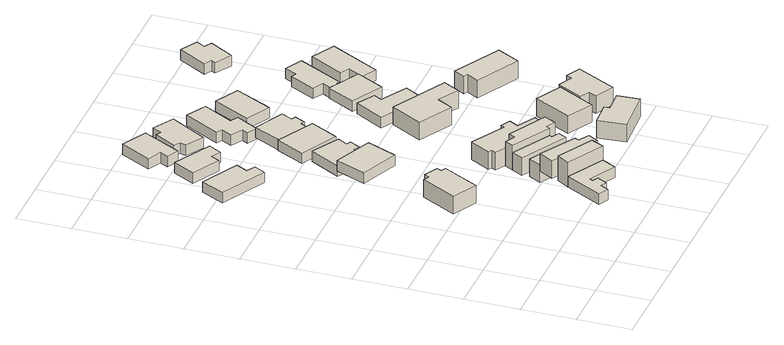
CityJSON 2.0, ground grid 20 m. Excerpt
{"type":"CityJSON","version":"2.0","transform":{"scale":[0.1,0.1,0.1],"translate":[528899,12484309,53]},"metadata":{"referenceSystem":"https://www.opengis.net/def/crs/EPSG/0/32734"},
"CityObjects":{
"building1":{"type":"Building","attributes":{"address":"19 Baris Road University Estate Cape Town","building":"house","building:levels":1,"building_height":4.1,"plus_code":"4FRW3F63+3CR","ground_height":96.11,"roof_height":100.21},"geometry":[{"type":"Solid","lod":"1","boundaries":[[[[0,1,2,3]],[[1,4,5,2]],[[4,6,7,5]],[[6,8,9,7]],[[8,10,11,9]],[[10,12,13,11]],[[12,14,15,13]],[[14,16,17,15]],[[16,18,19,17]],[[18,0,3,19]],[[3,2,5,7,9,11,13,15,17,19]],[[18,16,14,12,10,8,6,4,1,0]]]]}]},
"building2":{"type":"Building","attributes":{"address":"12 Baris Road University Estate Cape Town","building":"house","building:levels":2,"building_height":6.9,"plus_code":"4FRW3F63+78H","ground_height":86.99,"roof_height":93.89},"geometry":[{"type":"Solid","lod":"1","boundaries":[[[[20,21,22,23]],[[21,24,25,22]],[[24,26,27,25]],[[26,28,29,27]],[[28,30,31,29]],[[30,32,33,31]],[[32,34,35,33]],[[34,20,23,35]],[[23,22,25,27,29,31,33,35]],[[34,32,30,28,26,24,21,20]]]]}]},
"building3":{"type":"Building","attributes":{"address":"17 Baris Road University Estate Cape Town","building":"house","building:levels":3,"building_height":9.7,"plus_code":"4FRW3F63+4CC","ground_height":96.11,"roof_height":105.81},"geometry":[{"type":"Solid","lod":"1","boundaries":[[[[1,0,36,37]],[[0,38,39,36]],[[38,40,41,39]],[[40,1,37,41]],[[37,36,39,41]],[[40,38,0,1]]]]}]},
"building4":{"type":"Building","attributes":{"address":"15 Baris Road University Estate Cape Town","building":"house","building:levels":2,"building_height":6.9,"plus_code":"4FRW3F63+4CV","ground_height":95.92,"roof_height":102.82},"geometry":[{"type":"Solid","lod":"1","boundaries":[[[[42,43,44,45]],[[43,46,47,44]],[[46,48,49,47]],[[48,50,51,49]],[[50,52,53,51]],[[52,42,45,53]],[[45,44,47,49,51,53]],[[52,50,48,46,43,42]]]]}]},
"building5":{"type":"Building","attributes":{"address":"13A Baris Road University Estate Cape Town","building":"house","building:levels":2,"building_height":6.9,"plus_code":"4FRW3F63+5C9","ground_height":91.45,"roof_height":98.35},"geometry":[{"type":"Solid","lod":"1","boundaries":[[[[54,55,56,57]],[[55,58,59,56]],[[58,60,61,59]],[[60,62,63,61]],[[62,64,65,63]],[[64,54,57,65]],[[57,56,59,61,63,65]],[[64,62,60,58,55,54]]]]}]},
"building6":{"type":"Building","attributes":{"address":"13 Baris Road University Estate Cape Town","building":"house","building:levels":2,"building_height":6.9,"plus_code":"4FRW3F63+5FR","ground_height":90.93,"roof_height":97.83},"geometry":[{"type":"Solid","lod":"1","boundaries":[[[[66,67,68,69]],[[67,70,71,68]],[[70,72,73,71]],[[72,74,75,73]],[[74,76,77,75]],[[76,66,69,77]],[[69,68,71,73,75,77]],[[76,74,72,70,67,66]]]]}]},
"building7":{"type":"Building","attributes":{"address":"5 Fryde Road University Estate Cape Town","building":"house","building:levels":1,"building_height":4.1,"plus_code":"4FRW3F63+G8X","ground_height":76.65,"roof_height":80.75},"geometry":[{"type":"Solid","lod":"1","boundaries":[[[[78,79,80,81]],[[79,82,83,80]],[[82,84,85,83]],[[84,86,87,85]],[[86,88,89,87]],[[88,78,81,89]],[[81,80,83,85,87,89]],[[88,86,84,82,79,78]]]]}]},
"building8":{"type":"Building","attributes":{"address":"11 Baris Road University Estate Cape Town","building":"house","building:levels":3,"building_height":9.7,"plus_code":"4FRW3F63+6F3","ground_height":90.93,"roof_height":100.63},"geometry":[{"type":"Solid","lod":"1","boundaries":[[[[67,66,90,91]],[[66,92,93,90]],[[92,94,95,93]],[[94,96,97,95]],[[96,98,99,97]],[[98,100,101,99]],[[100,102,103,101]],[[102,67,91,103]],[[91,90,93,95,97,99,101,103]],[[102,100,98,96,94,92,66,67]]]]}]},
"building9":{"type":"Building","attributes":{"address":"10 Baris Road University Estate Cape Town","building":"house","building:levels":1,"building_height":4.1,"plus_code":"4FRW3F63+CC3","ground_height":82.89,"roof_height":86.99},"geometry":[{"type":"Solid","lod":"1","boundaries":[[[[104,105,106,107]],[[105,108,109,106]],[[108,110,111,109]],[[110,104,107,111]],[[107,106,109,111]],[[110,108,105,104]]]]}]},
"building10":{"type":"Building","attributes":{"address":"9 Baris Road University Estate Cape Town","building":"house","building:levels":2,"building_height":6.9,"plus_code":"4FRW3F63+6FQ","ground_height":86.99,"roof_height":93.89},"geometry":[{"type":"Solid","lod":"1","boundaries":[[[[112,113,114,115]],[[113,116,117,114]],[[116,118,119,117]],[[118,120,121,119]],[[120,122,123,121]],[[122,124,125,123]],[[124,126,127,125]],[[126,128,129,127]],[[128,130,131,129]],[[130,112,115,131]],[[115,114,117,119,121,123,125,127,129,131]],[[130,128,126,124,122,120,118,116,113,112]]]]}]},
"building11":{"type":"Building","attributes":{"address":"3 Fryde Road University Estate Cape Town","building":"house","building:levels":1,"building_height":4.1,"plus_code":"4FRW3F63+J98","ground_height":76.65,"roof_height":80.75},"geometry":[{"type":"Solid","lod":"1","boundaries":[[[[132,133,134,135]],[[133,136,137,134]],[[136,138,139,137]],[[138,140,141,139]],[[140,142,143,141]],[[142,132,135,143]],[[135,134,137,139,141,143]],[[142,140,138,136,133,132]]]]}]},
"building12":{"type":"Building","attributes":{"address":"16 Lorraine Avenue University Estate Cape Town","building":"house","building:levels":2,"building_height":6.9,"plus_code":"4FRW3F63+4H6","ground_height":95.59,"roof_height":102.49},"geometry":[{"type":"Solid","lod":"1","boundaries":[[[[144,145,146,147]],[[145,148,149,146]],[[148,150,151,149]],[[150,152,153,151]],[[152,154,155,153]],[[154,144,147,155]],[[147,146,149,151,153,155]],[[154,152,150,148,145,144]]]]}]},
"building13":{"type":"Building","attributes":{"address":"8 Baris Road University Estate Cape Town","building":"house","building:levels":1,"building_height":4.1,"plus_code":"4FRW3F63+CFR","ground_height":77.83,"roof_height":81.93},"geometry":[{"type":"Solid","lod":"1","boundaries":[[[[156,157,158,159]],[[157,160,161,158]],[[160,162,163,161]],[[162,164,165,163]],[[164,166,167,165]],[[166,168,169,167]],[[168,170,171,169]],[[170,156,159,171]],[[159,158,161,163,165,167,169,171]],[[170,168,166,164,162,160,157,156]]]]}]},
"building14":{"type":"Building","attributes":{"address":"54 Ritchie Street University Estate Cape Town","building":"house","building:levels":1,"building_height":4.1,"plus_code":"4FRW3F63+MCF","ground_height":74.15,"roof_height":78.25},"geometry":[{"type":"Solid","lod":"1","boundaries":[[[[172,173,174,175]],[[173,176,177,174]],[[176,178,179,177]],[[178,180,181,179]],[[180,182,183,181]],[[182,172,175,183]],[[175,174,177,179,181,183]],[[182,180,178,176,173,172]]]]}]},
"building15":{"type":"Building","attributes":{"address":"6 Baris Road University Estate Cape Town","building":"house","building:levels":1,"building_height":4.1,"plus_code":"4FRW3F63+FFW","ground_height":77.83,"roof_height":81.93},"geometry":[{"type":"Solid","lod":"1","boundaries":[[[[184,185,186,187]],[[185,188,189,186]],[[188,190,191,189]],[[190,184,187,191]],[[187,186,189,191]],[[190,188,185,184]]]]}]},
"building16":{"type":"Building","attributes":{"address":"52 Lorraine Avenue University Estate Cape Town","building":"house","building:levels":2,"building_height":6.9,"plus_code":"4FRW3F63+5HX","ground_height":90.2,"roof_height":97.1},"geometry":[{"type":"Solid","lod":"1","boundaries":[[[[192,193,194,195]],[[193,196,197,194]],[[196,198,199,197]],[[198,192,195,199]],[[195,194,197,199]],[[198,196,193,192]]]]}]},
"building17":{"type":"Building","attributes":{"address":"56 Ritchie Street University Estate Cape Town","building":"house","building:levels":1,"building_height":4.1,"plus_code":"4FRW3F63+MF7","ground_height":72.65,"roof_height":76.75},"geometry":[{"type":"Solid","lod":"1","boundaries":[[[[200,201,202,203]],[[201,204,205,202]],[[204,206,207,205]],[[206,208,209,207]],[[208,210,211,209]],[[210,212,213,211]],[[212,214,215,213]],[[214,200,203,215]],[[203,202,205,207,209,211,213,215]],[[214,212,210,208,206,204,201,200]]]]}]},
"building18":{"type":"Building","attributes":{"address":"4 Baris Road University Estate Cape Town","building":"house","building:levels":1,"building_height":4.1,"plus_code":"4FRW3F63+GGM","ground_height":74.81,"roof_height":78.91},"geometry":[{"type":"Solid","lod":"1","boundaries":[[[[216,217,218,219]],[[217,220,221,218]],[[220,222,223,221]],[[222,224,225,223]],[[224,226,227,225]],[[226,228,229,227]],[[228,230,231,229]],[[230,216,219,231]],[[219,218,221,223,225,227,229,231]],[[230,228,226,224,222,220,217,216]]]]}]},
"building19":{"type":"Building","attributes":{"address":"54 Lorraine Avenue University Estate Cape Town","building":"house","building:levels":2,"building_height":6.9,"plus_code":"4FRW3F63+5MR","ground_height":89.45,"roof_height":96.35},"geometry":[{"type":"Solid","lod":"1","boundaries":[[[[232,233,234,235]],[[233,236,237,234]],[[236,238,239,237]],[[238,240,241,239]],[[240,242,243,241]],[[242,244,245,243]],[[244,246,247,245]],[[246,232,235,247]],[[235,234,237,239,241,243,245,247]],[[246,244,242,240,238,236,233,232]]]]}]},
"building20":{"type":"Building","attributes":{"address":"7 Baris Road University Estate Cape Town","building":"house","building:levels":2,"building_height":6.9,"plus_code":"4FRW3F63+9HP","ground_height":80.76,"roof_height":87.66},"geometry":[{"type":"Solid","lod":"1","boundaries":[[[[248,249,250,251]],[[249,252,253,250]],[[252,254,255,253]],[[254,256,257,255]],[[256,258,259,257]],[[258,248,251,259]],[[251,250,253,255,257,259]],[[258,256,254,252,249,248]]]]}]},
"building21":{"type":"Building","attributes":{"address":"58 Ritchie Street University Estate Cape Town","building":"house","building:levels":1,"building_height":4.1,"plus_code":"4FRW3F63+JGF","ground_height":72.65,"roof_height":76.75},"geometry":[{"type":"Solid","lod":"1","boundaries":[[[[260,261,262,263]],[[261,264,265,262]],[[264,266,267,265]],[[266,268,269,267]],[[268,270,271,269]],[[270,272,273,271]],[[272,274,275,273]],[[274,276,277,275]],[[276,278,279,277]],[[278,260,263,279]],[[263,262,265,267,269,271,273,275,277,279]],[[278,276,274,272,270,268,266,264,261,260]]]]}]},
"building22":{"type":"Building","attributes":{"address":"5 Baris Road University Estate Cape Town","building":"house","building:levels":1,"building_height":4.1,"plus_code":"4FRW3F63+CJC","ground_height":76.83,"roof_height":80.93},"geometry":[{"type":"Solid","lod":"1","boundaries":[[[[280,281,282,283]],[[281,284,285,282]],[[284,286,287,285]],[[286,288,289,287]],[[288,290,291,289]],[[290,280,283,291]],[[283,282,285,287,289,291]],[[290,288,286,284,281,280]]]]}]},
"building23":{"type":"Building","attributes":{"address":"60 Ritchie Street University Estate Cape Town","building":"house","building:levels":1,"building_height":4.1,"plus_code":"4FRW3F63+JH4","ground_height":72.65,"roof_height":76.75},"geometry":[{"type":"Solid","lod":"1","boundaries":[[[[292,293,294,295]],[[293,296,297,294]],[[296,298,299,297]],[[298,292,295,299]],[[295,294,297,299]],[[298,296,293,292]]]]}]},
"building24":{"type":"Building","attributes":{"address":"3 Baris Road University Estate Cape Town","building":"house","building:levels":1,"building_height":4.1,"plus_code":"4FRW3F63+FJH","ground_height":76.83,"roof_height":80.93},"geometry":[{"type":"Solid","lod":"1","boundaries":[[[[300,301,302,303]],[[301,304,305,302]],[[304,306,307,305]],[[306,300,303,307]],[[303,302,305,307]],[[306,304,301,300]]]]}]},
"building25":{"type":"Building","attributes":{"address":"12 Lorraine Avenue University Estate Cape Town","building":"house","building:levels":2,"building_height":6.9,"plus_code":"4FRW3F63+8PJ","ground_height":80.76,"roof_height":87.66},"geometry":[{"type":"Solid","lod":"1","boundaries":[[[[308,309,310,311]],[[309,312,313,310]],[[312,314,315,313]],[[314,316,317,315]],[[316,318,319,317]],[[318,308,311,319]],[[311,310,313,315,317,319]],[[318,316,314,312,309,308]]]]}]},
"building26":{"type":"Building","attributes":{"address":"1 Baris Road University Estate Cape Town","building":"house","building:levels":1,"building_height":4.1,"plus_code":"4FRW3F63+GMW","ground_height":73.32,"roof_height":77.42},"geometry":[{"type":"Solid","lod":"1","boundaries":[[[[320,321,322,323]],[[321,324,325,322]],[[324,326,327,325]],[[326,328,329,327]],[[328,330,331,329]],[[330,332,333,331]],[[332,334,335,333]],[[334,336,337,335]],[[336,338,339,337]],[[338,320,323,339]],[[323,322,325,327,329,331,333,335,337,339]],[[338,336,334,332,330,328,326,324,321,320]]]]}]},
"building27":{"type":"Building","attributes":{"address":"64 Ritchie Street University Estate Cape Town","building":"house","building:levels":1,"building_height":4.1,"plus_code":"4FRW3F63+GPG","ground_height":73.32,"roof_height":77.42},"geometry":[{"type":"Solid","lod":"1","boundaries":[[[[340,341,342,343]],[[341,344,345,342]],[[344,346,347,345]],[[346,348,349,347]],[[348,350,351,349]],[[350,340,343,351]],[[343,342,345,347,349,351]],[[350,348,346,344,341,340]]]]}]},
"building28":{"type":"Building","attributes":{"address":"73 Ritchie Street University Estate Cape Town","building":"house","building:levels":1,"building_height":4.1,"plus_code":"4FRW3F63+MPP","ground_height":68.74,"roof_height":72.84},"geometry":[{"type":"Solid","lod":"1","boundaries":[[[[352,353,354,355]],[[353,356,357,354]],[[356,358,359,357]],[[358,360,361,359]],[[360,362,363,361]],[[362,364,365,363]],[[364,366,367,365]],[[366,352,355,367]],[[355,354,357,359,361,363,365,367]],[[366,364,362,360,358,356,353,352]]]]}]}
},
"vertices":[
[320,86,274],[181,162,274],[181,162,315],[320,86,315],[107,26,274],[107,26,315],[145,6,274],[145,6,315],[163,38,274],[163,38,315],[184,26,274],[184,26,315],[205,63,274],[205,63,315],[183,75,274],[183,75,315],[189,87,274],[189,87,315],[291,32,274],[291,32,315],
[194,603,183],[175,613,183],[175,613,252],[194,603,252],[184,630,183],[184,630,252],[133,657,183],[133,657,252],[123,638,183],[123,638,252],[100,650,183],[100,650,252],[29,518,183],[29,518,252],[122,469,183],[122,469,252],
[320,86,371],[181,162,371],[343,133,274],[343,133,371],[208,207,274],[208,207,371],
[250,285,272],[219,232,272],[219,232,341],[250,285,341],[394,131,272],[394,131,341],[416,169,272],[416,169,341],[376,192,272],[376,192,341],[384,207,272],[384,207,341],
[250,285,227],[384,207,227],[384,207,296],[250,285,296],[396,222,227],[396,222,296],[432,202,227],[432,202,296],[451,235,227],[451,235,296],[276,332,227],[276,332,296],
[450,321,222],[303,402,222],[303,402,291],[450,321,291],[280,361,222],[280,361,291],[456,264,222],[456,264,291],[473,296,222],[473,296,291],[445,311,222],[445,311,291],
[48,1420,79],[3,1334,79],[3,1334,120],[48,1420,120],[175,1243,79],[175,1243,120],[198,1285,79],[198,1285,120],[165,1303,79],[165,1303,120],[188,1346,79],[188,1346,120],
[450,321,319],[303,402,319],[459,335,222],[459,335,319],[492,317,222],[492,317,319],[516,360,222],[516,360,319],[370,438,222],[370,438,319],[357,414,222],[357,414,319],[321,433,222],[321,433,319],
[230,1003,142],[182,891,142],[182,891,183],[230,1003,183],[326,829,142],[326,829,183],[374,941,142],[374,941,183],
[511,505,183],[385,577,183],[385,577,252],[511,505,252],[342,502,183],[342,502,252],[354,495,183],[354,495,252],[345,478,183],[345,478,252],[562,354,183],[562,354,252],[604,426,183],[604,426,252],[535,465,183],[535,465,252],[555,499,183],[555,499,252],[519,519,183],[519,519,252],
[135,1551,79],[90,1469,79],[90,1469,120],[135,1551,120],[196,1412,79],[196,1412,120],[214,1445,79],[214,1445,120],[249,1426,79],[249,1426,120],[276,1474,79],[276,1474,120],
[522,178,269],[529,72,269],[529,72,338],[522,178,338],[701,83,269],[701,83,338],[696,167,269],[696,167,338],[614,162,269],[614,162,338],[613,184,269],[613,184,338],
[276,1017,91],[373,962,91],[373,962,132],[276,1017,132],[394,1000,91],[394,1000,132],[416,988,91],[416,988,132],[438,1027,91],[438,1027,132],[422,1036,91],[422,1036,132],[442,1072,91],[442,1072,132],[340,1130,91],[340,1130,132],
[324,1719,54],[229,1769,54],[229,1769,95],[324,1719,95],[168,1655,54],[168,1655,95],[219,1629,54],[219,1629,95],[204,1600,54],[204,1600,95],[248,1577,54],[248,1577,95],
[509,1188,91],[370,1262,91],[370,1262,132],[509,1188,132],[314,1158,91],[314,1158,132],[454,1084,91],[454,1084,132],
[674,445,215],[600,307,215],[600,307,284],[674,445,284],[696,256,215],[696,256,284],[770,394,215],[770,394,284],
[464,1669,39],[387,1714,39],[387,1714,80],[464,1669,80],[367,1680,39],[367,1680,80],[348,1691,39],[348,1691,80],[300,1610,39],[300,1610,80],[324,1596,39],[324,1596,80],[317,1572,39],[317,1572,80],[383,1533,39],[383,1533,80],
[469,1377,61],[409,1259,61],[409,1259,102],[469,1377,102],[523,1202,61],[523,1202,102],[542,1240,61],[542,1240,102],[556,1233,61],[556,1233,102],[576,1272,61],[576,1272,102],[561,1280,61],[561,1280,102],[581,1321,61],[581,1321,102],
[915,376,207],[860,404,207],[860,404,276],[915,376,276],[849,382,207],[849,382,276],[798,408,207],[798,408,276],[748,314,207],[748,314,276],[782,296,207],[782,296,276],[766,266,207],[766,266,276],[838,229,207],[838,229,276],
[610,936,120],[545,819,120],[545,819,189],[610,936,189],[673,748,120],[673,748,189],[705,807,120],[705,807,189],[784,763,120],[784,763,189],[817,823,120],[817,823,189],
[577,1593,39],[501,1635,39],[501,1635,80],[577,1593,80],[427,1502,39],[427,1502,80],[449,1490,39],[449,1490,80],[428,1450,39],[428,1450,80],[473,1425,39],[473,1425,80],[460,1402,39],[460,1402,80],[497,1382,39],[497,1382,80],[545,1467,39],[545,1467,80],[516,1483,39],[516,1483,80],
[846,969,81],[748,1026,81],[748,1026,122],[846,969,122],[765,1056,81],[765,1056,122],[699,1095,81],[699,1095,122],[636,988,81],[636,988,122],[801,892,81],[801,892,122],
[710,1525,39],[619,1572,39],[619,1572,80],[710,1525,80],[547,1434,39],[547,1434,80],[639,1387,39],[639,1387,80],
[880,1153,81],[762,1216,81],[762,1216,122],[880,1153,122],[707,1113,81],[707,1113,122],[825,1050,81],[825,1050,122],
[1077,720,120],[899,816,120],[899,816,189],[1077,720,189],[877,775,120],[877,775,189],[891,767,120],[891,767,189],[867,723,120],[867,723,189],[1031,635,120],[1031,635,189],
[888,1415,46],[864,1370,46],[864,1370,87],[888,1415,87],[845,1380,46],[845,1380,87],[795,1286,46],[795,1286,87],[836,1264,46],[836,1264,87],[811,1217,46],[811,1217,87],[843,1201,46],[843,1201,87],[853,1220,46],[853,1220,87],[864,1214,46],[864,1214,87],[952,1381,46],[952,1381,87],
[988,1356,46],[919,1230,46],[919,1230,87],[988,1356,87],[953,1212,46],[953,1212,87],[921,1153,46],[921,1153,87],[977,1123,46],[977,1123,87],[1077,1308,46],[1077,1308,87],
[958,1815,0],[897,1708,0],[897,1708,41],[958,1815,41],[924,1693,0],[924,1693,41],[915,1677,0],[915,1677,41],[979,1640,0],[979,1640,41],[1032,1730,0],[1032,1730,41],[1004,1746,0],[1004,1746,41],[1023,1778,0],[1023,1778,41]
]}
